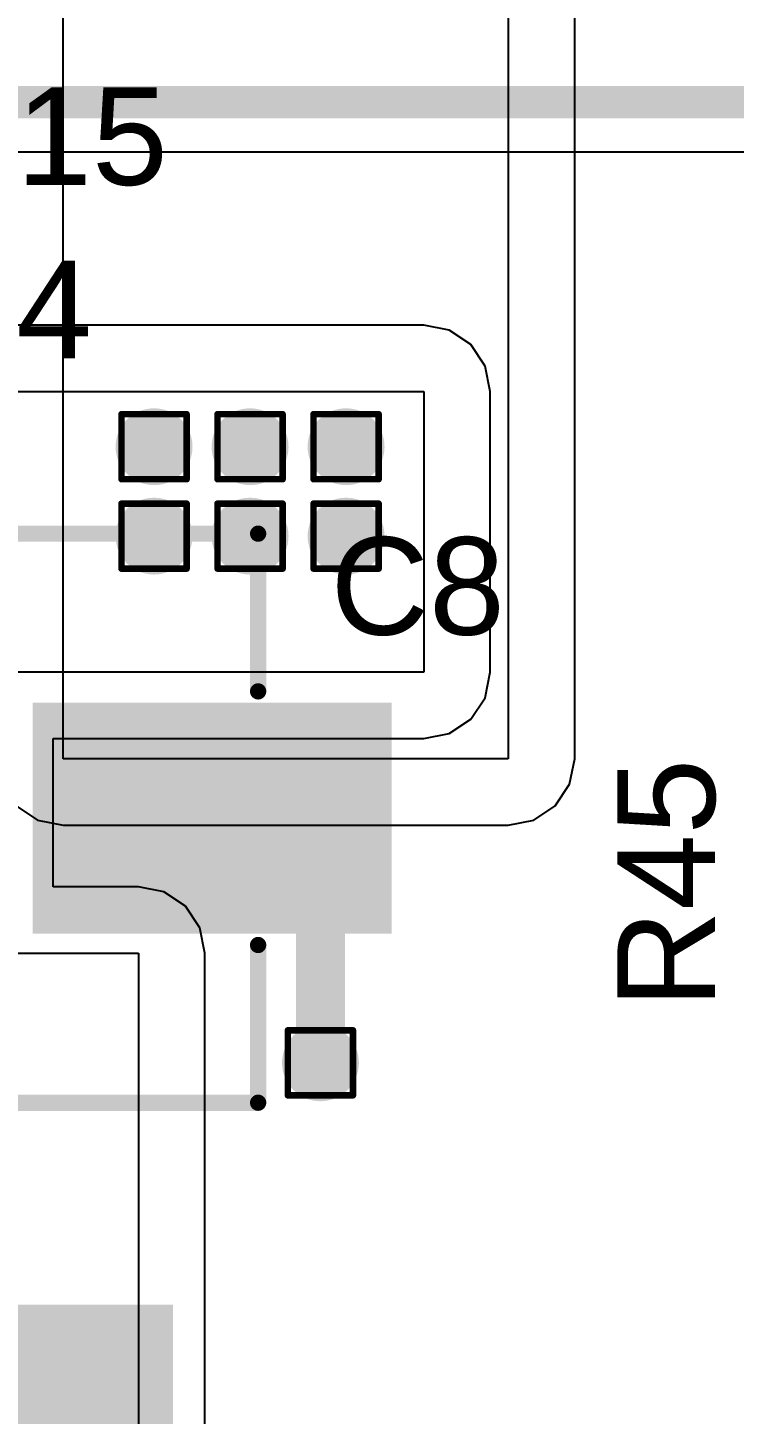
# Model space of a CAD drawing. Header units: inches. Extents: x -40 to 219, y 2 to 133.
# Drawn here: x 9.13 to 14.64, y 20.36 to 31.19 of the extents above; entities that cross this region are included whole.
import ezdxf

# ---------------------------------------------------------------- set-up
doc = ezdxf.new("R2010")
doc.units = ezdxf.units.IN
for name, color, linetype in [('Bottom Layer', 5, 'Continuous'), ('Drill Drawing', 1, 'Continuous'), ('Top Layer', 1, 'Continuous'), ('Top Overlay', 2, 'Continuous'), ('Top Paste', 8, 'Continuous'), ('Top Solder', 216, 'Continuous'), ('Via Holes', 16, 'Continuous')]:
    doc.layers.add(name, color=color, linetype=linetype)
doc.styles.add('Arial', font='', dxfattribs={"height": 0.2})
doc.styles.get('Arial').set_extended_font_data('Arial')

# ---------------------------------------------------------------- blocks, each defined once
blk = doc.blocks.new('SMB__169')
at = {"layer": 'Top Layer'}
for points in [[(-3.70000022, -1.20000014), (-3.70000022, 1.20000014), (-0.90000074, 1.20000014), (-0.90000074, -1.20000014)], [(0.90000074, -1.20000014), (0.90000074, 1.20000014), (3.70000022, 1.20000014), (3.70000022, -1.20000014)]]:
    blk.add_hatch(color=1, dxfattribs=at).paths.add_polyline_path(points)
at = {"layer": 'Top Overlay'}
for points in [[(2.59067046, 1.24457714), (4.82587046, 1.24457714), (4.82587046, 1.90497714), (2.59067046, 1.90497714)], [(3.733850799999999, -1.65100254), (4.8260508, -1.65100254), (4.8260508, 1.34619746), (3.733850799999999, 1.34619746)], [(2.59073904, -1.90510922), (4.82593904, -1.90510922), (4.82593904, -1.24470922), (2.59073904, -1.24470922)]]:
    blk.add_hatch(color=2, dxfattribs=at).paths.add_polyline_path(points)
at = {"layer": 'Top Paste'}
for points in [[(-3.70000022, -1.20000014), (-3.70000022, 1.20000014), (-0.90000074, 1.20000014), (-0.90000074, -1.20000014)], [(0.90000074, -1.20000014), (0.90000074, 1.20000014), (3.70000022, 1.20000014), (3.70000022, -1.20000014)]]:
    blk.add_hatch(color=8, dxfattribs=at).paths.add_polyline_path(points)
at = {"layer": 'Top Solder'}
for points in [[(-3.80160022, -1.30160014), (-3.80160022, 1.30160014), (-0.7984007399999999, 1.30160014), (-0.7984007399999999, -1.30160014)], [(0.7984007399999999, -1.30160014), (0.7984007399999999, 1.30160014), (3.80160022, 1.30160014), (3.80160022, -1.30160014)]]:
    blk.add_hatch(color=216, dxfattribs=at).paths.add_polyline_path(points)
at = {"layer": 'Top Overlay', "const_width": 0.127}
for points in [[(-2.20980508, 1.8542), (2.59079746, 1.85419746)], [(-2.20980508, 1.8542), (-2.20979492, 1.39700254)], [(-2.20980508, -1.8542), (-2.20979492, -1.397)], [(-2.20980508, -1.8542), (2.5908, -1.8542)]]:
    blk.add_lwpolyline(points, dxfattribs=at)
at = {"layer": 'Top Overlay', "const_width": 0.0635}
for points in [[(-2.24155508, 1.8542, 1), (-2.17805508, 1.8542, 1)], [(-2.24155508, 1.8542, 1), (-2.17805508, 1.8542, 1)], [(2.55904746, 1.85419746, 1), (2.62254746, 1.85419746, 1)], [(-2.24154492, 1.39700254, 1), (-2.17804492, 1.39700254, 1)], [(-2.24154492, -1.397, 1), (-2.17804492, -1.397, 1)], [(-2.24155508, -1.8542, 1), (-2.17805508, -1.8542, 1)], [(-2.24155508, -1.8542, 1), (-2.17805508, -1.8542, 1)], [(2.55905, -1.8542, 1), (2.62255, -1.8542, 1)]]:
    blk.add_lwpolyline(points, format="xyb", close=True, dxfattribs=at)
blk = doc.blocks.new('RVT1E100M0405__204')
at = {"layer": 'Top Layer'}
for points in [[(-3.09999888, 0.7999996699999999), (-0.499999, 0.7999996699999999), (-0.499999, -0.7999996699999999), (-3.09999888, -0.7999996699999999)], [(0.50000154, 0.7999996699999999), (3.10000142, 0.7999996699999999), (3.10000142, -0.7999996699999999), (0.50000154, -0.7999996699999999)]]:
    blk.add_hatch(color=1, dxfattribs=at).paths.add_polyline_path(points)
at = {"layer": 'Top Paste'}
for points in [[(-3.09999888, 0.7999996699999999), (-0.499999, 0.7999996699999999), (-0.499999, -0.7999996699999999), (-3.09999888, -0.7999996699999999)], [(0.50000154, 0.7999996699999999), (3.10000142, 0.7999996699999999), (3.10000142, -0.7999996699999999), (0.50000154, -0.7999996699999999)]]:
    blk.add_hatch(color=8, dxfattribs=at).paths.add_polyline_path(points)
at = {"layer": 'Top Solder'}
for points in [[(-3.20159888, 0.90159967), (-0.398399, 0.90159967), (-0.398399, -0.90159967), (-3.20159888, -0.90159967)], [(0.39840154, 0.90159967), (3.20160142, 0.90159967), (3.20160142, -0.90159967), (0.39840154, -0.90159967)]]:
    blk.add_hatch(color=216, dxfattribs=at).paths.add_polyline_path(points)
at = {"layer": 'Top Overlay', "const_width": 0.127}
for points in [[(-2.15900254, 1.52400254), (-1.4605, 2.2225)], [(-1.4605, 2.2225), (-1.27, 2.2225)], [(-1.27, 2.2225), (2.15899746, 2.22249746)], [(2.15899746, 0.99060254), (2.15899746, 2.22249746)], [(-2.74320508, 0.9397999999999999), (-2.74320254, 1.65099746)], [(-2.15900254, 1.52400254), (-2.15899746, 0.9652025399999999)], [(-3.09880254, 1.29539746), (-2.3876, 1.2954)], [(-2.15900254, -1.52400254), (-2.15899746, -0.9652025399999999)], [(2.15899746, -0.99060254), (2.159, -2.22250254)], [(-2.15900254, -1.52400254), (-1.4605, -2.2225)], [(-1.4605, -2.2225), (-1.27, -2.2225)], [(-1.27, -2.2225), (2.159, -2.22250254)]]:
    blk.add_lwpolyline(points, dxfattribs=at)
at = {"layer": 'Top Overlay', "const_width": 0.0635}
for points in [[(-1.49225, 2.2225, 1), (-1.42875, 2.2225, 1)], [(-1.49225, 2.2225, 1), (-1.42875, 2.2225, 1)], [(-1.30175, 2.2225, 1), (-1.23825, 2.2225, 1)], [(-1.30175, 2.2225, 1), (-1.23825, 2.2225, 1)], [(2.12724746, 2.22249746, 1), (2.19074746, 2.22249746, 1)], [(2.12724746, 2.22249746, 1), (2.19074746, 2.22249746, 1)], [(-2.77495254, 1.65099746, 1), (-2.71145254, 1.65099746, 1)], [(-2.19075254, 1.52400254, 1), (-2.12725254, 1.52400254, 1)], [(-2.19075254, 1.52400254, 1), (-2.12725254, 1.52400254, 1)], [(-3.13055254, 1.29539746, 1), (-3.06705254, 1.29539746, 1)], [(-2.41935, 1.2954, 1), (-2.35585, 1.2954, 1)], [(-2.77495508, 0.9397999999999999, 1), (-2.71145508, 0.9397999999999999, 1)], [(-2.19074746, 0.9652025399999999, 1), (-2.12724746, 0.9652025399999999, 1)], [(2.12724746, 0.99060254, 1), (2.19074746, 0.99060254, 1)], [(-2.19074746, -0.9652025399999999, 1), (-2.12724746, -0.9652025399999999, 1)], [(2.12724746, -0.99060254, 1), (2.19074746, -0.99060254, 1)], [(-2.19075254, -1.52400254, 1), (-2.12725254, -1.52400254, 1)], [(-2.19075254, -1.52400254, 1), (-2.12725254, -1.52400254, 1)], [(-1.49225, -2.2225, 1), (-1.42875, -2.2225, 1)], [(-1.49225, -2.2225, 1), (-1.42875, -2.2225, 1)], [(-1.30175, -2.2225, 1), (-1.23825, -2.2225, 1)], [(-1.30175, -2.2225, 1), (-1.23825, -2.2225, 1)], [(2.12725, -2.22250254, 1), (2.19075, -2.22250254, 1)], [(2.12725, -2.22250254, 1), (2.19075, -2.22250254, 1)]]:
    blk.add_lwpolyline(points, format="xyb", close=True, dxfattribs=at)

msp = doc.modelspace()

# ---------------------------------------------------------------- hatches: boundary and pattern name
at = {"layer": 'Bottom Layer'}
h = msp.add_hatch(color=5, dxfattribs=at)
edge = h.paths.add_edge_path()
edge.add_arc((10.11185938, 27.91714762), 0.2999994, 0, 360)
h = msp.add_hatch(color=5, dxfattribs=at)
edge = h.paths.add_edge_path()
edge.add_arc((10.86115938, 27.91714508), 0.2999994, 0, 360)
h = msp.add_hatch(color=5, dxfattribs=at)
edge = h.paths.add_edge_path()
edge.add_arc((11.61045938, 27.91714254), 0.2999994, 0, 360)
h = msp.add_hatch(color=5, dxfattribs=at)
edge = h.paths.add_edge_path()
edge.add_arc((10.11185938, 27.21865016), 0.2999994, 0, 360)
h = msp.add_hatch(color=5, dxfattribs=at)
edge = h.paths.add_edge_path()
edge.add_arc((10.86115938, 27.21864762), 0.2999994, 0, 360)
h = msp.add_hatch(color=5, dxfattribs=at)
edge = h.paths.add_edge_path()
edge.add_arc((11.61045938, 27.21864508), 0.2999994, 0, 360)
h = msp.add_hatch(color=5, dxfattribs=at)
edge = h.paths.add_edge_path()
edge.add_arc((11.4103277, 23.10447754), 0.2999994, 0, 360)
at = {"layer": 'Top Layer'}
h = msp.add_hatch(color=1, dxfattribs=at)
edge = h.paths.add_edge_path()
edge.add_arc((10.11185938, 27.91714762), 0.2999994, 0, 360)
h = msp.add_hatch(color=1, dxfattribs=at)
edge = h.paths.add_edge_path()
edge.add_arc((10.86115938, 27.91714508), 0.2999994, 0, 360)
h = msp.add_hatch(color=1, dxfattribs=at)
edge = h.paths.add_edge_path()
edge.add_arc((11.61045938, 27.91714254), 0.2999994, 0, 360)
h = msp.add_hatch(color=1, dxfattribs=at)
edge = h.paths.add_edge_path()
edge.add_arc((10.11185938, 27.21865016), 0.2999994, 0, 360)
h = msp.add_hatch(color=1, dxfattribs=at)
edge = h.paths.add_edge_path()
edge.add_arc((10.86115938, 27.21864762), 0.2999994, 0, 360)
h = msp.add_hatch(color=1, dxfattribs=at)
edge = h.paths.add_edge_path()
edge.add_arc((11.61045938, 27.21864508), 0.2999994, 0, 360)
h = msp.add_hatch(color=1, dxfattribs=at)
edge = h.paths.add_edge_path()
edge.add_arc((11.4103277, 23.10447754), 0.2999994, 0, 360)
at = {"layer": 'Via Holes'}
h = msp.add_hatch(color=7, dxfattribs=at)
edge = h.paths.add_edge_path()
edge.add_arc((10.11185938, 27.91714762), 0.1499997, 0, 360)
h = msp.add_hatch(color=7, dxfattribs=at)
edge = h.paths.add_edge_path()
edge.add_arc((10.86115938, 27.91714508), 0.1499997, 0, 360)
h = msp.add_hatch(color=7, dxfattribs=at)
edge = h.paths.add_edge_path()
edge.add_arc((11.61045938, 27.91714254), 0.1499997, 0, 360)
h = msp.add_hatch(color=7, dxfattribs=at)
edge = h.paths.add_edge_path()
edge.add_arc((10.11185938, 27.21865016), 0.1499997, 0, 360)
h = msp.add_hatch(color=7, dxfattribs=at)
edge = h.paths.add_edge_path()
edge.add_arc((10.86115938, 27.21864762), 0.1499997, 0, 360)
h = msp.add_hatch(color=7, dxfattribs=at)
edge = h.paths.add_edge_path()
edge.add_arc((11.61045938, 27.21864508), 0.1499997, 0, 360)
h = msp.add_hatch(color=7, dxfattribs=at)
edge = h.paths.add_edge_path()
edge.add_arc((11.4103277, 23.10447754), 0.1499997, 0, 360)

# ---------------------------------------------------------------- linework, layer by layer
at = {"layer": 'Bottom Layer'}
for p, q in [((9.40129438, 31.09557408), (9.40129438, 41.2200217)), ((12.87650968, 41.09382179999999), (12.87651984, 25.47833868)), ((13.39447156, 25.47833868), (13.3944614, 41.09376084)), ((9.40129946, 25.47833868), (9.40129438, 31.09557408)), ((12.87651984, 25.47833868), (9.40129946, 25.47833868)), ((13.35504568, 25.28012724), (13.39447156, 25.47833868)), ((13.24276752, 25.112091), (13.35504568, 25.28012724)), ((9.03505178, 25.112091), (9.20308802, 24.99981284)), ((13.07473128, 24.99981284), (13.24276752, 25.112091)), ((9.20308802, 24.99981284), (9.40129946, 24.96038696)), ((9.40129946, 24.96038696), (12.87651984, 24.96038696)), ((12.87651984, 24.96038696), (13.07473128, 24.99981284))]:
    msp.add_line(p, q, dxfattribs=at)
at = {"layer": 'Drill Drawing', "const_width": 0.0508}
for points in [[(9.85785938, 28.17114762), (10.36585938, 28.17114762)], [(9.85785938, 27.66314762), (9.85785938, 28.17114762)], [(10.36585938, 27.66314762), (10.36585938, 28.17114762)], [(10.60715938, 28.17114508), (11.11515938, 28.17114508)], [(10.60715938, 27.66314508), (10.60715938, 28.17114508)], [(11.11515938, 27.66314508), (11.11515938, 28.17114508)], [(11.35645938, 28.17114254), (11.86445938, 28.17114254)], [(11.35645938, 27.66314254), (11.35645938, 28.17114254)], [(11.86445938, 27.66314254), (11.86445938, 28.17114254)], [(9.85785938, 27.66314762), (10.36585938, 27.66314762)], [(10.60715938, 27.66314508), (11.11515938, 27.66314508)], [(11.35645938, 27.66314254), (11.86445938, 27.66314254)], [(9.85785938, 27.47265016), (10.36585938, 27.47265016)], [(9.85785938, 26.96465016), (9.85785938, 27.47265016)], [(10.36585938, 26.96465016), (10.36585938, 27.47265016)], [(10.60715938, 27.47264762), (11.11515938, 27.47264762)], [(10.60715938, 26.96464762), (10.60715938, 27.47264762)], [(11.11515938, 26.96464762), (11.11515938, 27.47264762)], [(11.35645938, 27.47264508), (11.86445938, 27.47264508)], [(11.35645938, 26.96464508), (11.35645938, 27.47264508)], [(11.86445938, 26.96464508), (11.86445938, 27.47264508)], [(9.85785938, 26.96465016), (10.36585938, 26.96465016)], [(10.60715938, 26.96464762), (11.11515938, 26.96464762)], [(11.35645938, 26.96464508), (11.86445938, 26.96464508)], [(11.1563277, 23.35847754), (11.6643277, 23.35847754)], [(11.1563277, 22.85047754), (11.1563277, 23.35847754)], [(11.6643277, 22.85047754), (11.6643277, 23.35847754)], [(11.1563277, 22.85047754), (11.6643277, 22.85047754)]]:
    msp.add_lwpolyline(points, dxfattribs=at)
at = {"layer": 'Drill Drawing', "const_width": 0.0254}
for points in [[(9.84515938, 28.17114762, 1), (9.87055938, 28.17114762, 1)], [(9.84515938, 28.17114762, 1), (9.87055938, 28.17114762, 1)], [(10.35315938, 28.17114762, 1), (10.37855938, 28.17114762, 1)], [(10.35315938, 28.17114762, 1), (10.37855938, 28.17114762, 1)], [(10.59445938, 28.17114508, 1), (10.61985938, 28.17114508, 1)], [(10.59445938, 28.17114508, 1), (10.61985938, 28.17114508, 1)], [(11.10245938, 28.17114508, 1), (11.12785938, 28.17114508, 1)], [(11.10245938, 28.17114508, 1), (11.12785938, 28.17114508, 1)], [(11.34375938, 28.17114254, 1), (11.36915938, 28.17114254, 1)], [(11.34375938, 28.17114254, 1), (11.36915938, 28.17114254, 1)], [(11.85175938, 28.17114254, 1), (11.87715938, 28.17114254, 1)], [(11.85175938, 28.17114254, 1), (11.87715938, 28.17114254, 1)], [(9.84515938, 27.66314762, 1), (9.87055938, 27.66314762, 1)], [(9.84515938, 27.66314762, 1), (9.87055938, 27.66314762, 1)], [(10.35315938, 27.66314762, 1), (10.37855938, 27.66314762, 1)], [(10.35315938, 27.66314762, 1), (10.37855938, 27.66314762, 1)], [(10.59445938, 27.66314508, 1), (10.61985938, 27.66314508, 1)], [(10.59445938, 27.66314508, 1), (10.61985938, 27.66314508, 1)], [(11.10245938, 27.66314508, 1), (11.12785938, 27.66314508, 1)], [(11.10245938, 27.66314508, 1), (11.12785938, 27.66314508, 1)], [(11.34375938, 27.66314254, 1), (11.36915938, 27.66314254, 1)], [(11.34375938, 27.66314254, 1), (11.36915938, 27.66314254, 1)], [(11.85175938, 27.66314254, 1), (11.87715938, 27.66314254, 1)], [(11.85175938, 27.66314254, 1), (11.87715938, 27.66314254, 1)], [(9.84515938, 27.47265016, 1), (9.87055938, 27.47265016, 1)], [(9.84515938, 27.47265016, 1), (9.87055938, 27.47265016, 1)], [(10.35315938, 27.47265016, 1), (10.37855938, 27.47265016, 1)], [(10.35315938, 27.47265016, 1), (10.37855938, 27.47265016, 1)], [(10.59445938, 27.47264762, 1), (10.61985938, 27.47264762, 1)], [(10.59445938, 27.47264762, 1), (10.61985938, 27.47264762, 1)], [(11.10245938, 27.47264762, 1), (11.12785938, 27.47264762, 1)], [(11.10245938, 27.47264762, 1), (11.12785938, 27.47264762, 1)], [(11.34375938, 27.47264508, 1), (11.36915938, 27.47264508, 1)], [(11.34375938, 27.47264508, 1), (11.36915938, 27.47264508, 1)], [(11.85175938, 27.47264508, 1), (11.87715938, 27.47264508, 1)], [(11.85175938, 27.47264508, 1), (11.87715938, 27.47264508, 1)], [(9.84515938, 26.96465016, 1), (9.87055938, 26.96465016, 1)], [(9.84515938, 26.96465016, 1), (9.87055938, 26.96465016, 1)], [(10.35315938, 26.96465016, 1), (10.37855938, 26.96465016, 1)], [(10.35315938, 26.96465016, 1), (10.37855938, 26.96465016, 1)], [(10.59445938, 26.96464762, 1), (10.61985938, 26.96464762, 1)], [(10.59445938, 26.96464762, 1), (10.61985938, 26.96464762, 1)], [(11.10245938, 26.96464762, 1), (11.12785938, 26.96464762, 1)], [(11.10245938, 26.96464762, 1), (11.12785938, 26.96464762, 1)], [(11.34375938, 26.96464508, 1), (11.36915938, 26.96464508, 1)], [(11.34375938, 26.96464508, 1), (11.36915938, 26.96464508, 1)], [(11.85175938, 26.96464508, 1), (11.87715938, 26.96464508, 1)], [(11.85175938, 26.96464508, 1), (11.87715938, 26.96464508, 1)], [(11.1436277, 23.35847754, 1), (11.1690277, 23.35847754, 1)], [(11.1436277, 23.35847754, 1), (11.1690277, 23.35847754, 1)], [(11.6516277, 23.35847754, 1), (11.6770277, 23.35847754, 1)], [(11.6516277, 23.35847754, 1), (11.6770277, 23.35847754, 1)], [(11.1436277, 22.85047754, 1), (11.1690277, 22.85047754, 1)], [(11.1436277, 22.85047754, 1), (11.1690277, 22.85047754, 1)], [(11.6516277, 22.85047754, 1), (11.6770277, 22.85047754, 1)], [(11.6516277, 22.85047754, 1), (11.6770277, 22.85047754, 1)]]:
    msp.add_lwpolyline(points, format="xyb", close=True, dxfattribs=at)
at = {"layer": 'Top Layer'}
for p, q in [((7.98461954, 30.21991162), (15.78953408, 30.21991162)), ((12.2174, 28.86638118), (7.25799158, 28.86638118)), ((12.41561144, 28.8269553), (12.2174, 28.86638118)), ((12.58364768, 28.71467714), (12.41561144, 28.8269553)), ((12.69592584, 28.5466409), (12.58364768, 28.71467714)), ((12.73535172, 28.34842945999999), (12.69592584, 28.5466409)), ((6.740039859999999, 28.34842945999999), (12.2174, 28.34842945999999)), ((12.2174, 28.34842945999999), (12.2174, 26.15487022)), ((12.73535172, 26.15487022), (12.73535172, 28.34842945999999)), ((12.2174, 26.15487022), (8.806210479999999, 26.15487022)), ((12.69592584, 25.95665878), (12.73535172, 26.15487022)), ((12.58364768, 25.78862254), (12.69592584, 25.95665878)), ((12.41561144, 25.67634438), (12.58364768, 25.78862254)), ((12.2174, 25.6369185), (12.41561144, 25.67634438)), ((9.3241622, 24.47926524), (9.3241622, 25.6369185)), ((9.3241622, 25.6369185), (12.2174, 25.6369185)), ((9.990018119999998, 24.47926524), (9.3241622, 24.47926524)), ((10.18822956, 24.43983936), (9.990018119999998, 24.47926524)), ((10.3562658, 24.3275612), (10.18822956, 24.43983936)), ((10.46854396, 24.15952496), (10.3562658, 24.3275612)), ((10.50796984, 23.96131352), (10.46854396, 24.15952496)), ((8.806210479999999, 23.96131352), (9.990018119999998, 23.96131352)), ((9.990018119999998, 23.96131352), (9.990018119999998, 8.729781879999999)), ((10.50796984, 8.74247426), (10.50796984, 23.96131352))]:
    msp.add_line(p, q, dxfattribs=at)
for points, const_width in [([(7.593469699999999, 30.60837668), (16.69353278, 30.60837668)], 0.254), ([(10.56498268, 25.01531192), (10.80082676, 25.01531192)], 0.3809999999999999), ([(10.80082676, 25.01531192), (11.4103277, 24.40581098)], 0.3809999999999999), ([(11.4103277, 23.10447754), (11.4103277, 24.40581098)], 0.3809999999999999)]:
    msp.add_lwpolyline(points, dxfattribs=dict(at, const_width=const_width))
at = {"layer": 'Top Layer', "const_width": 0.1905}
for points in [[(10.46973268, 25.01531192, 1), (10.66023268, 25.01531192, 1)], [(10.70557676, 25.01531192, 1), (10.89607676, 25.01531192, 1)], [(10.70557676, 25.01531192, 1), (10.89607676, 25.01531192, 1)], [(11.3150777, 24.40581098, 1), (11.5055777, 24.40581098, 1)], [(11.3150777, 24.40581098, 1), (11.5055777, 24.40581098, 1)], [(11.3150777, 23.10447754, 1), (11.5055777, 23.10447754, 1)]]:
    msp.add_lwpolyline(points, format="xyb", close=True, dxfattribs=at)

# ---------------------------------------------------------------- block references
for name, p in [('RVT1E100M0405__204', (8.7649812, 25.01531192)), ('SMB__169', (5.433067619999999, 19.31099262))]:
    msp.add_blockref(name, p)

# ---------------------------------------------------------------- texts
at = {"layer": 'Top Overlay', "style": 'Arial'}
for s, p in [('R15', (8.26700658, 29.9621829)), ('C4', (8.26700658, 28.60751708)), ('C8', (11.48882386, 26.44851708))]:
    msp.add_text(s, height=0.7619999999999999, dxfattribs=at).set_placement(p)
msp.add_text('R45', height=0.7619999999999999, rotation=90, dxfattribs=at).set_placement((14.4894935, 23.52772282))

doc.saveas('drawing.dxf')
